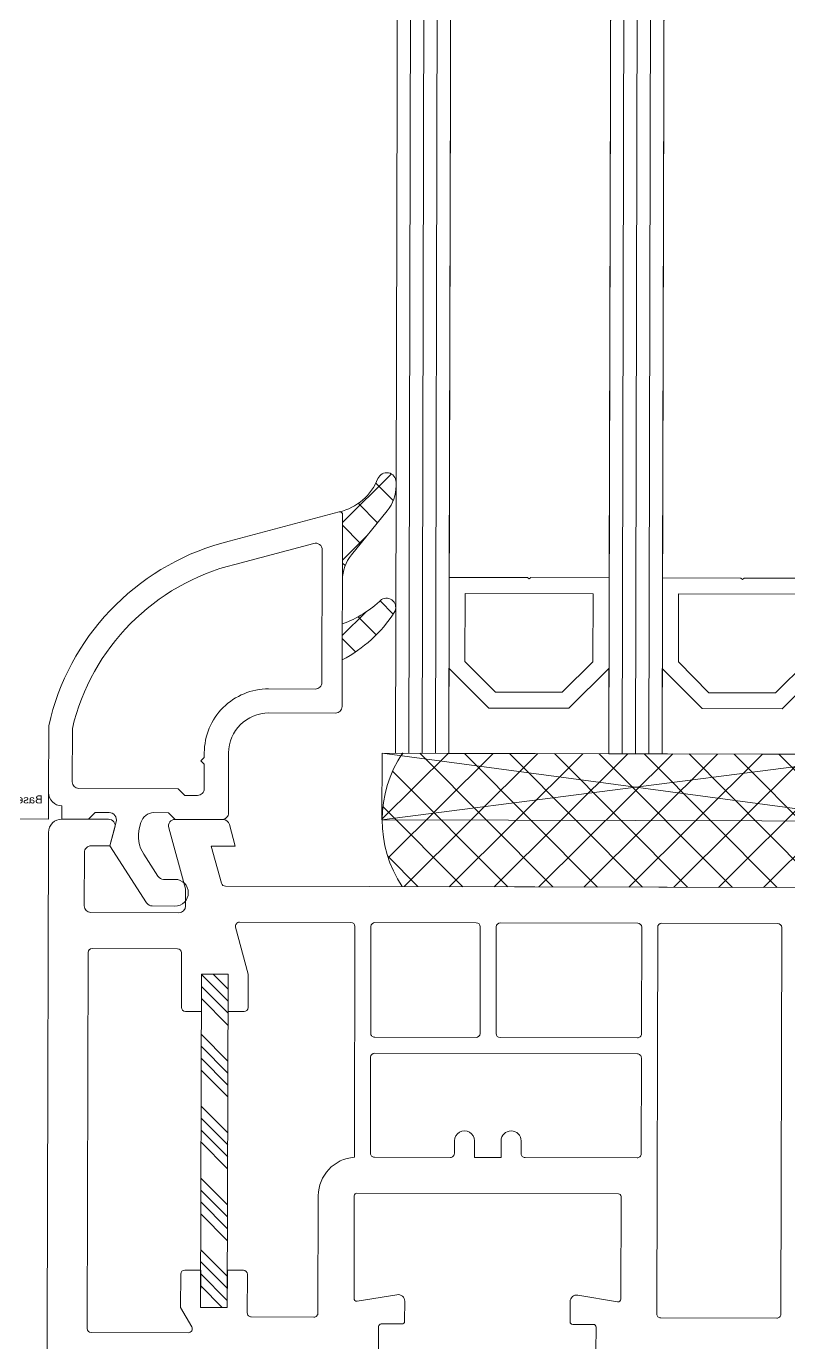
# Model space of a CAD drawing. Header units: millimetres. Extents: x 2258 to 5600, y 711 to 2563.
# Drawn here: x 4288.103 to 4290.311, y 2387.876 to 2391.69 of the extents above; entities that cross this region are included whole.
import ezdxf

# ---------------------------------------------------------------- set-up
doc = ezdxf.new("R2010")
doc.units = ezdxf.units.MM
doc.layers.add('FP_A_DOOR_WIN', color=140, linetype='Continuous', lineweight=18)
doc.layers.add('PQI-A-WIN', color=140, linetype='Continuous', lineweight=13)
doc.styles.get("Standard").update_dxf_attribs({"font": 'arial.ttf'})
doc.dimstyles.new('ISO-25', dxfattribs={"dimtxt": 2.5, "dimasz": 2.5, "dimexe": 1.25, "dimexo": 0.625, "dimtad": 1, "dimtxsty": 'Standard', "dimcen": 2.5, "dimadec": 0, "dimazin": 0, "dimtfac": 1, "dimtmove": 0, "dimatfit": 3, "dimfxl": 1, "dimarcsym": 0})
pattern_1 = [(135, (-4.599427157802303, -2.000253202709217), (1.414213562373095, 1.414213562373094), []), (44.99999999999997, (-4.599427157802303, -2.000253202709217), (1.414213562373095, -1.414213562373095), [])]

# ---------------------------------------------------------------- blocks, each defined once
blk = doc.blocks.new('*X60')
at = {"color": 0}
for p, q in [((23.39988581483212, -13.12680322657752), (25.02614989936285, -11.50053914204682)), ((23.92417589936278, -13.50053914204682), (25.92417589936281, -11.50053914204682)), ((24.82220189936285, -13.50053914204682), (26.82220189936288, -11.50053914204682)), ((25.72022989936281, -13.50053914204682), (27.72022989936284, -11.50053914204682)), ((28.41430357200433, -13.50053914204685), (30.41430357200435, -11.50053914204682)), ((29.3123295720043, -13.50053914204685), (31.31232957200428, -11.50053914204685)), ((30.21035557200438, -13.50053914204685), (32.21035557200437, -11.50053914204682)), ((31.10838357200433, -13.50053914204685), (33.1083835720043, -11.50053914204685)), ((33.80245724464581, -13.50053914204682), (35.80245724464584, -11.50053914204682)), ((34.70048324464577, -13.50053914204682), (36.7004832446458, -11.50053914204682)), ((35.59850924464585, -13.50053914204682), (37.59850924464587, -11.50053914204682)), ((36.49653724464579, -13.50053914204682), (38.49653724464583, -11.50053914204682)), ((39.19061091728729, -13.50053914204682), (41.19061091728729, -11.50053914204679)), ((40.08863691728726, -13.50053914204682), (42.08863691728722, -11.50053914204682)), ((40.98666291728732, -13.50053914204682), (42.98666291728733, -11.50053914204679)), ((41.88469091728729, -13.50053914204682), (43.88469091728725, -11.50053914204682)), ((44.57876458992878, -13.50053914204682), (46.57876458992881, -11.50053914204682)), ((45.47679058992874, -13.50053914204682), (47.47679058992878, -11.50053914204682)), ((46.37481658992881, -13.50053914204682), (48.37481658992886, -11.50053914204682)), ((47.27284458992878, -13.50053914204682), (48.39987818543757, -12.37350554653801))]:
    blk.add_line(p, q, dxfattribs=at)
blk = doc.blocks.new('*X61')
at = {"color": 0}
for p, q in [((54.99985186402648, -31.087261134794), (61.00601975375861, -25.08109324506187)), ((54.99985186402648, -27.71966508939307), (57.27450227647316, -25.44501467694639)), ((64.99985186402648, -33.32389141001726), (57.15847075292793, -25.48251029891871)), ((64.99985186402648, -29.95629536461633), (60.06881868517122, -25.02526218576104)), ((54.99985186402648, -34.45485718019493), (63.6577245844264, -25.79698445979503)), ((64.99985186402648, -26.5886993192154), (64.83690520496697, -26.42575266015587)), ((64.99985186402648, -36.6914874554182), (54.99985186402648, -26.69148745541818)), ((54.99985186402648, -37.82245322559585), (64.99985186402648, -27.82245322559587)), ((64.99985186402648, -40.05908350081911), (54.99985186402648, -30.05908350081912)), ((54.99985186402648, -41.19004927099679), (64.99985186402648, -31.1900492709968)), ((64.99985186402648, -43.42667954622004), (54.99985186402648, -33.42667954622005)), ((54.99985186402648, -44.55764531639772), (64.99985186402648, -34.55764531639772)), ((64.99985186402648, -46.794275591621), (54.99985186402648, -36.79427559162097)), ((54.99985186402648, -47.92524136179865), (64.99985186402648, -37.92524136179866)), ((64.99985186402648, -50.16187163702193), (54.99985186402648, -40.1618716370219)), ((54.99985186402648, -51.29283740719959), (64.99985186402648, -41.29283740719959)), ((64.99985186402648, -53.52946768242285), (54.99985186402648, -43.52946768242285)), ((54.99985186402648, -54.6604334526005), (64.99985186402648, -44.66043345260053)), ((64.66525748148851, -56.56246934528583), (54.99985186402648, -46.89706372782377)), ((56.06869944130799, -56.95918192071993), (64.99985186402648, -48.02802949800145)), ((62.29639050405407, -57.56119841325233), (54.99985186402648, -50.26465977322471)), ((58.64072724525436, -57.75475016217449), (64.99985186402648, -51.39562554340239)), ((59.1885293800865, -57.82093333468568), (54.99985186402647, -53.63225581862565)), ((62.16959604598446, -57.59347740684532), (64.99985186402645, -54.76322158880331))]:
    blk.add_line(p, q, dxfattribs=at)
blk = doc.blocks.new('BASIS')
for q in [(0, 2.998156985077132), (3, 0)]:
    blk.add_line((0, 0), q)
blk.add_text('BASIS', height=0.6).set_placement((0.45, 1.17))
blk = doc.blocks.new('GLASDATABASE7')
for p, q in [((-35, 0), (-35, 60)), ((-34, 0), (-34, 60)), ((-33, 0), (-33, 60)), ((-19, 0), (-19, 60)), ((-18, 0), (-18, 60)), ((-17, 0), (-17, 60)), ((-3, 0), (-3, 60)), ((-2, 0), (-2, 60)), ((-1, 0), (-1, 60)), ((1, 0), (-37, -5)), ((1, -5), (-37, 0))]:
    blk.add_line(p, q)
for points in [[(-32, 0), (-32, 60), (-36, 60), (-36, 0)], [(-32, 13.2), (-26.12, 13.2), (-26, 13.1), (-25.88, 13.2), (-20, 13.2), (-20, 60), (-32, 60)], [(-16, 0), (-16, 60), (-20, 60), (-20, 0)], [(-16, 13.2), (-10.12, 13.2), (-10, 13.1), (-9.879999999999999, 13.2), (-4, 13.2), (-4, 60), (-16, 60)], [(0, 0), (0, 60), (-4, 60), (-4, 0)], [(-21.2, 12), (-21.2, 6.897056274847714), (-23.49705627484771, 4.6), (-28.50294372515229, 4.6), (-30.8, 6.897056274847714), (-30.8, 12)], [(-5.2, 12), (-5.2, 6.897056274847714), (-7.497056274847714, 4.6), (-12.50294372515229, 4.6), (-14.8, 6.897056274847714), (-14.8, 12)], [(-20, 6.4), (-23, 3.4), (-29, 3.4), (-32, 6.4), (-32, 0), (-20, 0)], [(-4, 6.4), (-7, 3.4), (-13, 3.4), (-16, 6.4), (-16, 0), (-4, 0)], [(1, 0), (1, -5), (-37, -5), (-37, 0)], [(0, 0), (0, 0)], [(0, 0), (0, 0)]]:
    blk.add_lwpolyline(points, close=True)
blk.add_blockref('BASIS', (5, -10))
blk = doc.blocks.new('BASEPOINT')
for p, q in [((0.0001424139276124947, -6.579969547004794e-08), (0.0001424139276124947, 2.998156919277449)), ((-7.890404418731123e-08, 0.0005381883725030789), (2.956911949821283, 0.0005381883725030789))]:
    blk.add_line(p, q)
blk.add_text('Basepoint', height=0.6).set_placement((0.4501424139276011, 1.169999934200292))
blk = doc.blocks.new('PRJ_INSERT_100_59361299862', base_point=(-0.0001424139276124947, 6.579969635822636e-08))
h = blk.add_hatch()
h.set_pattern_fill('NETZ', color=256, scale=2, angle=-135, style=0)
h.set_pattern_definition(pattern_1)
edge = h.paths.add_edge_path()
edge.add_arc((-25.2986551748821, 25.33685661379517), 0.7009491730178186, 21.51182172263535, 179.9580202232992)
edge.add_line((-25.99960415975543, 25.33737018892023), (-25.99960415975543, 25.04407319476772))
edge.add_arc((-22.99300567432547, 25.04730335869381), 3.006600220606113, 180.0615561704665, 218.4438120667934)
edge.add_line((-25.34782986281486, 23.17795910793259), (-22.66887832759071, 19.87456954780984))
edge.add_arc((-24.99886901093642, 17.98482262943097), 3.000000000000037, 9.094947017729282e-13, 39.0438988427839, ccw=False)
edge.add_line((-21.99886901093638, 17.98482262943102), (-21.99960415975543, 22.89588363291494))
edge.add_arc((-21.80286819986766, 22.89686949340595), 0.1967384299873035, 73.53864963038978, 180.2871115812252, ccw=False)
edge.add_arc((-20.77735667004206, 27.1363973986147), 4.165315481917134, 201.7354703606924, 256.536940679372, ccw=False)
h = blk.add_hatch()
h.set_pattern_fill('NETZ', color=256, scale=2, angle=-135, style=0)
h.set_pattern_definition(pattern_1)
edge = h.paths.add_edge_path()
edge.add_arc((-25.29884118967663, 15.92990097243664), 0.6999557455590304, 57.98631243675442, 211.9210534334455, ccw=False)
edge.add_arc((-19.3226781381968, 22.23154655800048), 8.000000000000085, 225.5218146126667, 250.4566767224353)
edge.add_line((-21.99883435313792, 14.69243600613606), (-21.99883435313792, 11.99243600613607))
edge.add_arc((-17.18761768759084, 21.15341065885029), 10.347524457111, 212.7227798498215, 242.2921684265773, ccw=False)
for points in [[(-24.64653276932265, 25.5938899021485, 0.8276115379937076), (-25.99960415975543, 25.33737018892023), (-25.99960415975543, 25.04407319476772, 0.1690577026555226), (-25.34782986281486, 23.17795910793259), (-22.66887832759071, 19.87456954780984, -0.172028633719733), (-21.99886901093638, 17.98482262943102), (-21.99960415975543, 22.89588363291494, -0.502665873903851), (-21.74711872695017, 23.08554383215738, -0.2437805197364005)], [(-2.9996041597554, -0.0002532027091888267), (-0.9996041597554282, -0.0002532027091888267), (-0.9996041597554282, 0.9997467972908112, 0.4142135623730953), (0.0003958402445718434, 1.999746797290811), (0.0003958402445718434, 6.99968576213459, 0.2754497923217082), (-12.95498746053668, 20.72978830119703), (-13.4987801833969, 20.87547921919773), (-21.74711872695017, 23.08554383215738, 0.4908735731119964), (-21.99960363186992, 22.89235716621636), (-21.99960415975543, 8.498831269947061, 0.4134286014123665), (-21.49878018514605, 7.99883126994709), (-16.49917691366168, 7.99895334025959, -0.4140724336333067), (-13.4993600191304, 4.99901437541584), (-13.4997262300679, 0.4997467972908396, 0.4145422967863972), (-12.99972623005545, -0.0002532027091888267), (-9.4996041597554, -0.0002532027091888267), (-8.999604159755428, 0.4997467972908112), (-7.900301253550346, 0.4997467972908112, -0.3394542588633756), (-6.934375427261251, -0.2414341576066761), (-6.833775398766115, -0.616878575193482, -0.2125565616700221), (-7.151913544625224, -2.625523775487352), (-8.221519635700396, -4.272572720216715, -0.2539676464749438), (-8.64085491967311, -4.500253202709189), (-9.4996041597554, -4.500253202709189, 0.9999999999999998), (-9.499604159755428, -6.500253202709189), (-7.793416178963419, -6.500253202709189, 0.2539676464749436), (-7.374080894990705, -6.272572720216715), (-4.599604159755422, -2.000253202709189), (-5.080515119112796, -0.2054690684707623, -0.4931454260313039), (-4.539383952963, 0.4997467972908112), (-3.499604159755428, 0.4997467972908112)], [(-11.42529910746382, 4.398301554569116), (-11.67521772063223, 4.648220167737549), (-11.67518934724402, 4.99681561511963, 0.4143806464059874), (-16.47699159288866, 9.798953292317549), (-19.97463643905309, 9.798867893821665, -0.4142192835227657), (-20.47464864704703, 10.29886545226626), (-20.47469716813362, 20.23598399228959, -0.4931444461757075), (-19.84529152645141, 20.71895038669777), (-13.92035110165813, 19.13141841279122, -0.2806694375655193), (-1.775433314866724, 6.796828412494932), (-1.775433314866724, 2.799947168277612, -0.4141795785361847), (-2.27537530013138, 2.299947171643282), (-9.721617126769878, 2.299083188139662), (-10.22101444201963, 1.799746797290851), (-11.17540886933981, 1.799746797290823, -0.4142374021652741), (-11.67540886768362, 2.299787494018688), (-11.67525840742312, 4.148342254609815)], [(-25.89294784582112, 15.55979919337321, -0.7949711117343725), (-24.92777936059083, 16.52340848269796, 0.1092301940154678), (-21.99883435313792, 14.69243600613606), (-21.99883435313792, 11.99243600613607, -0.1297415055080829)]]:
    blk.add_lwpolyline(points, format="xyb", close=True)
blk.add_blockref('BASEPOINT', (-0.0001424139276124947, 6.579969635822636e-08))
blk = doc.blocks.new('W6')
at = {"layer": 'FP_A_DOOR_WIN', "ltscale": 1000}
for points in [[(-57.20007560215163, 73.85000705718994), (-58.99965357566543, 73.85000705717539, -0.4148355601868188), (-59.20007560215163, 74.05050553967885), (-59.20007560214435, 75.60000705717539, 0.4143271868600361), (-59.40002677401208, 75.80000400541758), (-60.90002677401935, 75.80000400543213, 0.4626872156724183), (-61.39343497715163, 75.21893405912851), (-60.90271232090163, 72.23243808744883, -0.4629961320455693), (-61.0999779458798, 72.00000095365976), (-68.80005118808913, 72.00000095365976, -0.4143678003774176), (-68.99999473055504, 72.20001316069101), (-68.99999473057687, 91.80000400541758, -0.4144526472424772), (-68.80005118808185, 92.00000095365976), (-61.09997794589435, 92.00000095365976, -0.4630830790022332), (-60.90271232089435, 91.76757907867432), (-61.39343497713708, 88.78108310698008, 0.462692735718021), (-60.9000267740339, 88.20001316070557), (-59.40002677401935, 88.20001316069101, 0.4143271868600149), (-59.20007560213708, 88.4000101089332), (-59.20007560215163, 89.94951162634243, -0.4148355603400346), (-58.99965357565088, 90.1500101089332), (-57.20007560214435, 90.1500101089332, 0.4142649428828891)], [(-91.99999282322096, 105.6056836323114), (-91.99999282319914, 62.27560520170664, -0.3361617745988907), (-92.21886489351891, 61.98677158354258), (-94.99999282320641, 61.20608615873789), (-94.99999282320641, 63.00000095365976), (-96.62939498385822, 62.56340122221445, 0.3395197300317918), (-97.00000045260822, 62.08044528959726), (-97.00000045260094, 58.49976408395742, 0.496683455837799), (-96.36511772833182, 58.01854674929928), (-91.80004165133869, 59.29998874662851), (-90.49999282321369, 59.29998874664307, -0.4141372546644761), (-89.99999282320641, 58.79998874662851), (-89.99999282321369, 52.20001316067646, -0.4141372546644594), (-90.49999282321369, 51.70001316069101), (-94.49999282321369, 51.70001316069101, -0.4142634643848516), (-94.99999282320641, 52.20001316069101), (-94.99999282321369, 53.61572360992432), (-96.37060592135822, 53.98297214506601, 0.4930310732574256), (-97.00000045260822, 53.50000095367432), (-97.00000045260822, 50.00000095365976, 0.4142689885915225), (-95.99999282322096, 48.99999999998545), (-39.99999854525231, 48.99999999998545, 0.4141800440952208)]]:
    blk.add_lwpolyline(points, format="xyb", dxfattribs=at)
for points in [[(-91.99999282321369, 75.5306903043529), (-91.99999282321369, 105.3505985296943, 0.3012458077831863), (-101.999992823221, 105.3505985296797), (-101.999992823221, 75.5306903043529, 0.3012458077831859)], [(-60.00000235995685, 104.0000009536598), (-88.99999282321369, 104.0000009536598, 0.4141142411121554), (-89.30004165133869, 103.699997901902), (-89.30004165133869, 95.00000095365976, 0.4141231876778427), (-88.99999282320641, 94.70001316069101), (-60.00000235995685, 94.70001316069101, 0.4144865871291639), (-59.70007560214435, 95.00000095365976), (-59.70007560214435, 103.699997901902, 0.4144778819059221)], [(-81.0000069375892, 93.50000095365976), (-88.99999282321369, 93.50000095365976, 0.4141231876778495), (-89.30004165132414, 93.20001316069101), (-89.30004165134596, 82.89999485015869, 0.4141231876778737), (-88.99999282322096, 82.60000705717539), (-81.00000693760376, 82.60000705717539, 0.4142135623730951), (-80.70000693759357, 82.90000705719285), (-80.70000693759357, 93.2000009536714, 0.4142135623730951)], [(-72.95006797274982, 83.00003147125244, -0.9999999999999998), (-72.95006797274982, 84.50003147123789), (-71.99999473055504, 84.50003147123789, 0.4144865871292058), (-71.70006797274982, 84.80001926420664), (-71.70006797274982, 93.20001316069101, 0.4144865871291639), (-71.99999473056232, 93.50000095367432), (-79.19999473058124, 93.50000095365976, 0.4142135623730951), (-79.49999473055504, 93.20000095365685), (-79.49999473056232, 73.50001316069392, 0.4142135623730951), (-79.19999473057396, 73.20001316070557), (-71.99999473055504, 73.20001316069101, 0.4144865871291501), (-71.70006797274982, 73.50000095365976), (-71.70006797274982, 79.20001316070557, 0.414486587129178), (-71.99999473056232, 79.50000095367432), (-72.95006797274254, 79.50000095365976, -0.9999999999999998), (-72.95006797276437, 81.00000095365976), (-71.70006797274982, 81.00000095365976), (-71.70006797274982, 83.00003147125244)], [(-81.00000693758193, 73.20001316069101, 0.4142135623730951), (-80.70000693759357, 73.50001316070848), (-80.70000693759357, 81.09999485014123, 0.4142135623730951), (-81.00000693758193, 81.39999485014414), (-88.99999282321369, 81.39999485014414, 0.4141231876778217), (-89.30004165133869, 81.10000705717539), (-89.30004165133141, 73.50000095365976, 0.4141231876778046), (-88.99999282321369, 73.20001316067646)], [(-60.00000235994958, 69.30000400541758), (-68.80005118808185, 69.30000400541758, -0.3941356490620793), (-71.69310996493732, 72.00000095365976), (-88.99999282320641, 72.00000095365976, 0.4141231876778427), (-89.30004165135324, 71.70001316069101), (-89.30004165133869, 63.34597873686289, 0.4930803031908427), (-88.92235610447096, 63.05619907377695), (-85.40001914461754, 64.00000095365976), (-82.90001914462482, 64.00000095365976, -0.414012966687119), (-82.59997031651437, 63.70001316069101), (-82.59997031649982, 62.50000095364521), (-85.40001914462482, 62.50000095365976), (-85.40001914461027, 60.50000095365976), (-82.59997031649254, 60.50000095365976), (-82.59997031649982, 59.29998874661396, -0.4140478028440861), (-82.9000191446321, 59.00000095365976), (-86.99999473055504, 59.00000095365976, 0.4140512861497621), (-87.30004355868732, 58.70001316069101), (-87.30004355868732, 52.29998874662851, 0.4141603203474333), (-86.99999473057687, 52.00000095365976), (-58.80005118807458, 52.00000095365976, 0.4140932892759649), (-58.5000023599714, 52.29998874662851), (-58.50000235995685, 59.57736301422119, 0.57715958826064), (-58.95007560214435, 59.83715915679932), (-60.40002677401935, 59.00000095365976), (-62.90002677402663, 59.00000095365976, -0.4140478028440377), (-63.20007560214435, 59.29998874662851), (-63.20007560214435, 60.50000095365976), (-60.4000267740048, 60.50000095365976), (-60.40002677401935, 62.50000095365976), (-63.20007560214435, 62.50000095365976), (-63.20007560213708, 63.70001316069101, -0.4140129666870911), (-62.9000267740339, 64.00000095367432), (-60.00000235995685, 64.00000095365976, 0.4144778819059014), (-59.70007560214435, 64.30000400541758), (-59.70007560215163, 69.00000095365976, 0.4144907307888895)]]:
    blk.add_lwpolyline(points, format="xyb", close=True, dxfattribs=at)
blk.add_lwpolyline([(-60.40002677401935, 62.50000095365976), (-85.40002677401208, 62.50000095367432), (-85.40002677401935, 60.50000095367432), (-60.4000267740048, 60.50000095365976)], close=True, dxfattribs=at)
for name, p, rotation in [('GLASDATABASE7', (-101.9996104194724, 110.9999999999854), 89.99999999996041), ('*X61', (-37.00014095917868, 48.99946181161795), 179.9999999999999), ('*X60', (-37.00014095917868, 48.99946181161795), 179.9999999999999)]:
    blk.add_blockref(name, p, dxfattribs=dict(at, rotation=rotation))
at = {"layer": 'FP_A_DOOR_WIN', "ltscale": 1000, "yscale": -1, "rotation": 269.9999999999608}
blk.add_blockref('PRJ_INSERT_100_59361299862', (-97.00048719856568, 48.99999999998545), dxfattribs=at)
blk = doc.blocks.new('*D214')
at = {"color": 0, "lineweight": -2, "transparency": 16777216}
for p, q in [((4293.504847200737, 2443.895008481157), (4278.59693822076, 2443.930828670703)), ((4279.626452819763, 2352.166097015023), (4279.840927719392, 2441.427832440724)), ((4293.278358514938, 2349.633287488583), (4278.37044953496, 2349.669107678129))]:
    blk.add_line(p, q, dxfattribs=at)
at = {"color": 0, "transparency": 16777216}
for points in [[(4279.424262255486, 2441.428833589571), (4280.257593183299, 2441.426831291876), (4279.846934612478, 2443.92782522416)], [(4279.209787355857, 2352.167098163871), (4280.04311828367, 2352.165095866176), (4279.620445926678, 2349.666104231587)]]:
    blk.add_solid(points, dxfattribs=at)
at = {"layer": 'Defpoints', "color": 0, "transparency": 16777216}
for p in [(4279.846934612478, 2443.92782522416), (4294.129845396596, 2443.893506757885), (4293.903356710797, 2349.631785765312)]:
    blk.add_point(p, dxfattribs=at)
at = {"color": 0, "transparency": 16777216, "insert": (4277.606308961708, 2396.802076323457), "char_height": 2.5, "attachment_point": 5, "rotation": 89.86233201882764}
blk.add_mtext('94,26', dxfattribs=at)

msp = doc.modelspace()

# ---------------------------------------------------------------- block references
at = {"layer": 'PQI-A-WIN', "xscale": 0.03863196438221001, "yscale": 0.03863196438221001, "zscale": 0.03863196438221001, "rotation": 269.8595777603301}
msp.add_blockref('W6', (4286.264514343848, 2385.650244014353), dxfattribs=at)

# ---------------------------------------------------------------- dimensions: what is measured, and where the dimension line sits
dim = msp.add_aligned_dim(p1=(4293.903356710798, 2349.631785765313), p2=(4294.129845396597, 2443.893506757885), distance=14.28295201365, dimstyle='ISO-25')
dim.commit()
dim.dimension.update_dxf_attribs({"geometry": '*D214', "text_midpoint": (4277.606308961708, 2396.802076323457)})

doc.saveas('drawing.dxf')
